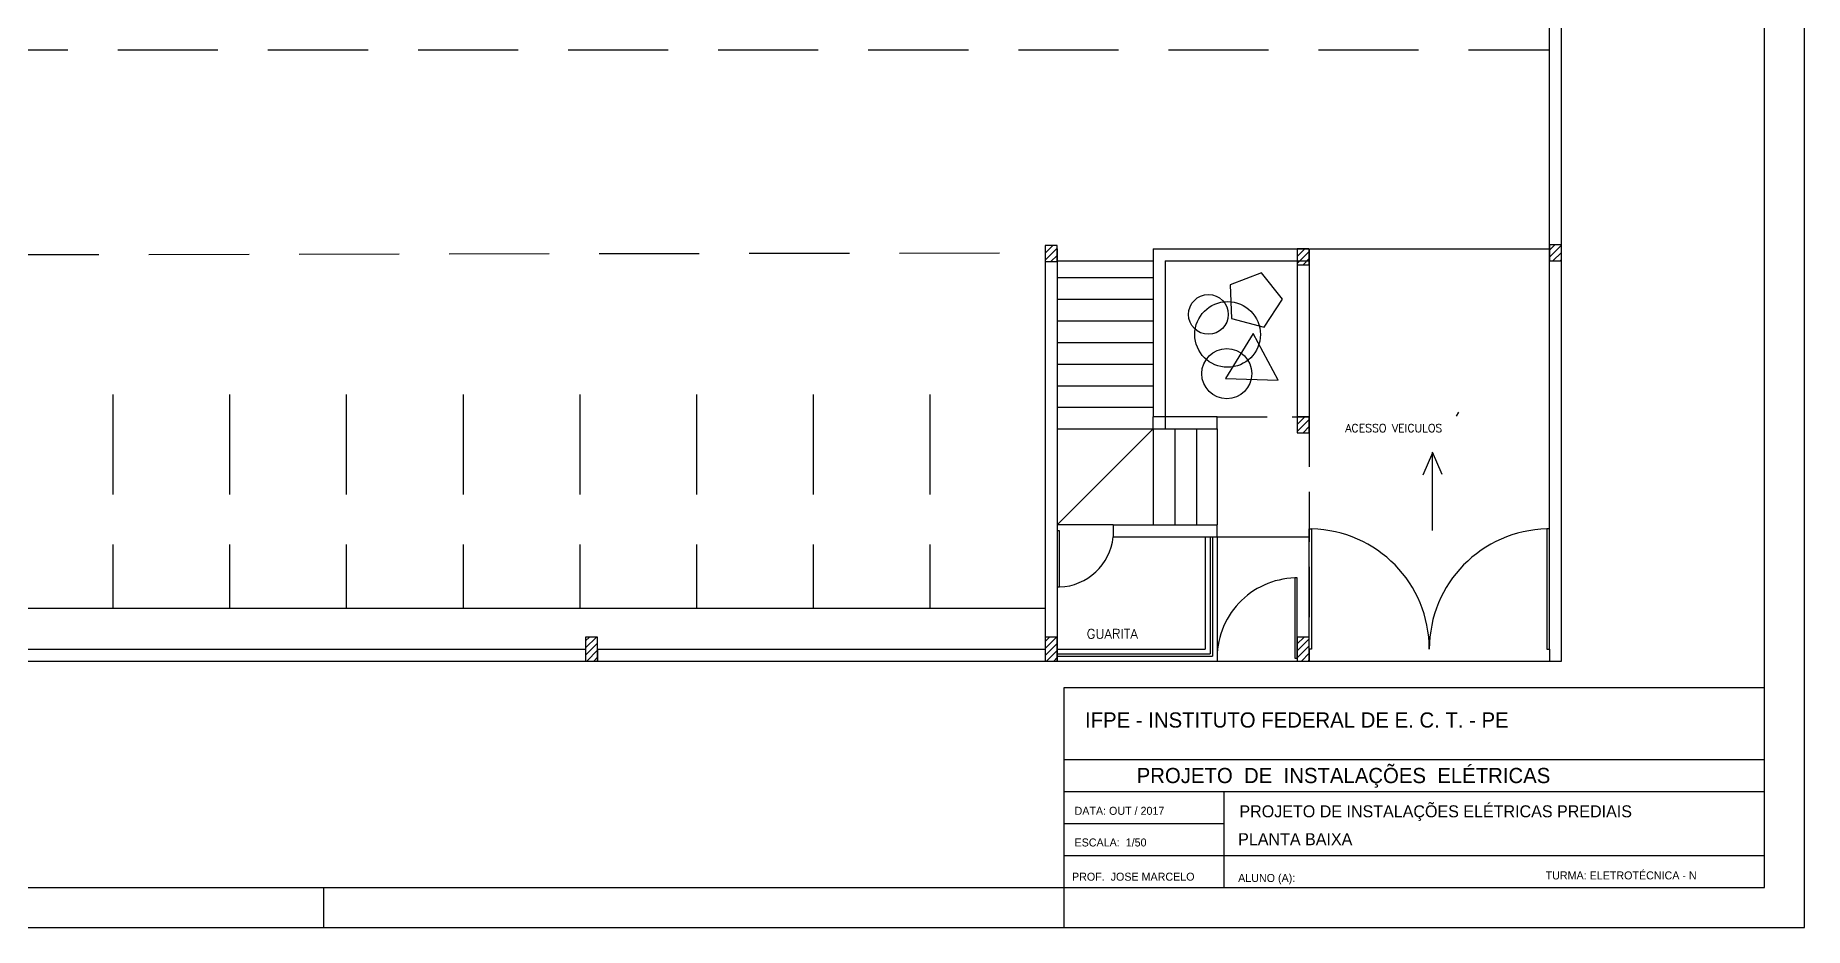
# Model space of a CAD drawing. Extents: x -175055 to -48386, y 10342 to 134050.
# Drawn here: x -161585.7 to -161143.7, y 10341.7 to 10564.6 of the extents above; entities that cross this region are included whole.
import ezdxf

# ---------------------------------------------------------------- set-up
doc = ezdxf.new("R2010")
doc.units = 0
doc.header["$LTSCALE"] = 50
doc.header["$MEASUREMENT"] = 0
doc.linetypes.add('DASHED2', pattern=[0.375, 0.25, -0.125])
doc.linetypes.add('HIDDENX2', pattern=[0.75, 0.5, -0.25])
doc.layers.get('0').update_dxf_attribs({"linetype": 'CONTINUOUS'})
doc.styles.add('ROMANS', font='romans', dxfattribs={"height": 12})

# ---------------------------------------------------------------- blocks, each defined once
blk = doc.blocks.new('*X13')
at = {"color": 0}
for p, q in [((-1323.9, -519.6), (-1314.3, -510)), ((-1323.9, -510.7), (-1323.2, -510)), ((-1323.9, -528.4), (-1308.9, -513.4)), ((-1316.7, -530), (-1308.9, -522.2))]:
    blk.add_line(p, q, dxfattribs=at)
blk = doc.blocks.new('*X14')
at = {"color": 0}
for p, q in [((-1008.9, -301.8), (-1002.1, -295)), ((-1008.9, -310.6), (-993.9, -295.6)), ((-1004.4, -315), (-993.9, -304.5)), ((-995.6, -315), (-993.9, -313.3))]:
    blk.add_line(p, q, dxfattribs=at)
blk = doc.blocks.new('*X12')
at = {"color": 0}
for p, q in [((-1323.9, -793.6), (-1315.3, -785)), ((-1323.9, -802.4), (-1308.9, -787.4)), ((-1323.9, -811.2), (-1308.9, -796.2)), ((-1318.8, -815), (-1308.9, -805.1)), ((-1310, -815), (-1308.9, -813.9))]:
    blk.add_line(p, q, dxfattribs=at)
blk = doc.blocks.new('*X11')
at = {"color": 0}
for p, q in [((-1638.9, -799.2), (-1624.7, -785)), ((-1638.9, -790.4), (-1633.5, -785)), ((-1638.9, -808), (-1623.9, -793)), ((-1637, -815), (-1623.9, -801.9)), ((-1628.2, -815), (-1623.9, -810.7))]:
    blk.add_line(p, q, dxfattribs=at)
blk = doc.blocks.new('*X10')
at = {"color": 0}
for p, q in [((-2213, -798.7), (-2199.2, -785)), ((-2213, -789.9), (-2208.1, -785)), ((-2213, -807.6), (-2198, -792.6)), ((-2211.5, -815), (-2198, -801.4)), ((-2202.7, -815), (-2198, -810.3))]:
    blk.add_line(p, q, dxfattribs=at)

msp = doc.modelspace()

# ---------------------------------------------------------------- linework, layer by layer
at = {"color": 0}
for p, q in [((-161143.67, 10341.69), (-161143.67, 11009.44)), ((-161513.67, 10341.69), (-161513.67, 10351.69)), ((-162130.09, 10341.69), (-161143.67, 10341.69))]:
    msp.add_line(p, q, dxfattribs=at)
at = {"color": 6}
for p, q in [((-161153.67, 10351.69), (-161153.67, 10999.44)), ((-161328.67, 10341.69), (-161328.67, 10401.69)), ((-161328.67, 10401.69), (-161153.67, 10401.69)), ((-162105.09, 10351.69), (-161153.67, 10351.69))]:
    msp.add_line(p, q, dxfattribs=at)
at = {"color": 5}
for p, q in [((-161207.44, 10411.29), (-161207.44, 10714.14)), ((-161204.44, 10408.29), (-161204.44, 10713.8)), ((-161333.44, 10508.29), (-161333.44, 10411.29)), ((-161330.44, 10511.29), (-161330.44, 10411.29)), ((-161330.44, 10508.29), (-161306.44, 10508.29)), ((-161306.44, 10511.29), (-161270.44, 10511.29)), ((-161306.44, 10511.29), (-161306.44, 10469.29)), ((-161303.44, 10508.29), (-161267.44, 10508.29)), ((-161303.44, 10508.29), (-161303.44, 10469.29)), ((-161270.84, 10511.29), (-161267.44, 10511.29)), ((-161270.44, 10511.29), (-161270.44, 10508.29)), ((-161270.44, 10508.29), (-161270.44, 10469.29)), ((-161267.44, 10511.29), (-161267.44, 10508.29)), ((-161267.44, 10508.29), (-161267.44, 10469.29)), ((-161267.24, 10511.29), (-161207.44, 10511.29)), ((-161330.44, 10504.09), (-161306.44, 10504.09)), ((-161330.44, 10498.69), (-161306.44, 10498.69)), ((-161330.44, 10493.29), (-161306.44, 10493.29)), ((-161330.44, 10487.89), (-161306.44, 10487.89)), ((-161330.44, 10482.49), (-161306.44, 10482.49)), ((-161330.44, 10477.09), (-161306.44, 10477.09)), ((-161330.44, 10471.69), (-161306.44, 10471.69)), ((-161306.44, 10466.29), (-161306.44, 10469.29)), ((-161290.44, 10469.29), (-161306.44, 10469.29)), ((-161303.44, 10469.29), (-161303.44, 10466.29)), ((-161290.44, 10466.29), (-161290.44, 10469.29)), ((-161230.64, 10469.49), (-161230.04, 10470.49)), ((-161330.44, 10442.29), (-161306.44, 10466.29)), ((-161330.44, 10466.29), (-161306.44, 10466.29)), ((-161306.44, 10466.29), (-161306.44, 10442.29)), ((-161306.44, 10466.29), (-161290.44, 10466.29)), ((-161301.04, 10466.29), (-161301.04, 10442.29)), ((-161295.64, 10466.29), (-161295.64, 10442.29)), ((-161290.44, 10466.29), (-161290.44, 10442.29)), ((-161236.64, 10460.29), (-161239.04, 10454.69)), ((-161234.24, 10454.89), (-161236.64, 10460.49)), ((-161236.64, 10440.89), (-161236.64, 10460.29)), ((-161316.44, 10442.29), (-161330.44, 10442.29)), ((-161316.44, 10442.29), (-161316.44, 10439.29)), ((-161316.44, 10442.29), (-161290.44, 10442.29)), ((-161290.44, 10439.29), (-161290.44, 10442.29)), ((-161316.44, 10439.29), (-161290.44, 10439.29)), ((-161293.44, 10439.29), (-161293.44, 10411.29)), ((-161292.24, 10439.29), (-161292.24, 10410.09)), ((-161291.64, 10439.29), (-161291.64, 10409.49)), ((-161290.44, 10439.29), (-161267.44, 10439.29)), ((-161290.44, 10439.29), (-161290.44, 10411.29)), ((-161653.87, 10421.53), (-161333.44, 10421.53)), ((-161648.16, 10411.29), (-161448.25, 10411.29)), ((-161445.25, 10411.29), (-161333.44, 10411.29)), ((-161445.25, 10411.29), (-161445.25, 10408.29)), ((-161330.44, 10411.29), (-161293.44, 10411.29)), ((-161330.44, 10411.29), (-161330.44, 10408.29)), ((-161290.44, 10411.29), (-161290.44, 10408.29)), ((-161267.44, 10411.29), (-161267.44, 10408.29)), ((-161207.44, 10411.29), (-161207.44, 10408.29)), ((-161770, 10408.29), (-161204.44, 10408.29)), ((-161330.44, 10410.09), (-161292.24, 10410.09)), ((-161330.44, 10409.49), (-161291.64, 10409.49)), ((-161328.67, 10383.69), (-161153.67, 10383.69)), ((-161328.67, 10375.69), (-161153.67, 10375.69)), ((-161288.67, 10351.69), (-161288.67, 10375.69)), ((-161328.67, 10367.69), (-161288.67, 10367.69)), ((-161328.67, 10359.69), (-161153.67, 10359.69))]:
    msp.add_line(p, q, dxfattribs=at)
at = {"color": 5, "linetype": 'HIDDENX2'}
for p, q in [((-161715.12, 10560.99), (-161207.61, 10560.99)), ((-161744.86, 10509.56), (-161334, 10510.29)), ((-161566.38, 10474.91), (-161566.38, 10421.53)), ((-161537.21, 10474.91), (-161537.21, 10421.53)), ((-161508.05, 10474.91), (-161508.05, 10421.53)), ((-161478.89, 10474.91), (-161478.89, 10421.53)), ((-161449.73, 10474.91), (-161449.73, 10421.53)), ((-161420.56, 10474.91), (-161420.56, 10421.53)), ((-161391.4, 10474.91), (-161391.4, 10421.53)), ((-161362.24, 10474.91), (-161362.24, 10421.53))]:
    msp.add_line(p, q, dxfattribs=at)
at = {"color": 5, "linetype": 'DASHED2'}
for p, q in [((-161290.44, 10469.29), (-161267.44, 10469.29)), ((-161267.44, 10469.29), (-161267.44, 10414.29))]:
    msp.add_line(p, q, dxfattribs=at)
at = {"color": 5}
for points in [[(-161333.44, 10512.09), (-161333.44, 10508.09), (-161330.44, 10508.09), (-161330.44, 10512.09)], [(-161270.44, 10511.29), (-161270.44, 10507.29), (-161267.44, 10507.29), (-161267.44, 10511.29)], [(-161204.44, 10508.29), (-161204.44, 10512.29), (-161207.44, 10512.29), (-161207.44, 10508.29)], [(-161287.24, 10502.29), (-161286.84, 10493.89), (-161278.73, 10491.67), (-161274.12, 10498.7), (-161279.38, 10505.26)], [(-161275.24, 10478.49), (-161281.44, 10490.09), (-161288.39, 10478.92)], [(-161270.44, 10469.29), (-161270.44, 10465.29), (-161267.44, 10465.29), (-161267.44, 10469.29)], [(-161330.44, 10440.79), (-161330.44, 10426.79), (-161329.84, 10426.79), (-161329.84, 10440.79)], [(-161267.44, 10411.29), (-161267.44, 10441.29), (-161266.84, 10441.29), (-161266.84, 10411.29)], [(-161207.44, 10411.29), (-161207.44, 10441.29), (-161208.04, 10441.29), (-161208.04, 10411.29)], [(-161270.44, 10409.04), (-161270.44, 10429.04), (-161271.04, 10429.04), (-161271.04, 10409.04)], [(-161445.25, 10408.29), (-161445.25, 10414.29), (-161448.25, 10414.29), (-161448.25, 10408.29)], [(-161330.44, 10408.29), (-161330.44, 10414.29), (-161333.44, 10414.29), (-161333.44, 10408.29)], [(-161267.44, 10408.29), (-161267.44, 10414.29), (-161270.44, 10414.29), (-161270.44, 10408.29)]]:
    msp.add_lwpolyline(points, close=True, dxfattribs=at)
for centre, radius in [((-161292.64, 10494.89), 4.97), ((-161287.84, 10489.89), 8.21), ((-161288.04, 10480.09), 6.25)]:
    msp.add_circle(centre, radius, dxfattribs=at)
for centre, radius, start, end in [((-161330.36, 10440.78), 14, 272.1305, 353.8892), ((-161267.44, 10411.29), 30, 359.9885, 88.854), ((-161207.44, 10411.29), 30, 91.146, 180.0115), ((-161270.46, 10409.05), 20, 91.6777, 182.1779)]:
    msp.add_arc(centre, radius, start, end, dxfattribs=at)

# ---------------------------------------------------------------- block references
at = {"color": 5, "xscale": 0.1999999999970896, "yscale": 0.1999999999970896, "zscale": 0.1999999999970896}
for name, p in [('*X13', (-161068.66, 10614.09)), ('*X13', (-161005.66, 10613.29)), ('*X14', (-161005.66, 10571.29)), ('*X13', (-161005.66, 10571.29)), ('*X10', (-161005.66, 10571.29)), ('*X11', (-161005.66, 10571.29)), ('*X12', (-161005.66, 10571.29))]:
    msp.add_blockref(name, p, dxfattribs=at)

# ---------------------------------------------------------------- texts
at = {"color": 5, "style": 'ROMANS'}
for s, height, p in [('ACESSO VEICULOS', 2, (-161258.44, 10465.49)), ('GUARITA', 2.4, (-161323.04, 10413.89))]:
    msp.add_text(s, height=height, dxfattribs=at).set_placement(p)
at = {"color": 3}
for s, height, p in [('IFPE - INSTITUTO FEDERAL DE E. C. T. - PE  ', 3.8, (-161323.48, 10391.66)), ('PROJETO  DE  INSTALAÇÕES  ELÉTRICAS', 3.8, (-161310.56, 10377.79)), ('PROJETO DE INSTALAÇÕES ELÉTRICAS PREDIAIS', 3, (-161284.89, 10369.24)), ('PLANTA BAIXA', 3, (-161285.21, 10362.28))]:
    msp.add_text(s, height=height, dxfattribs=at).set_placement(p)
at = {"color": 0}
for s, p in [('DATA: OUT / 2017', (-161326.09, 10369.87)), ('ESCALA:  1/50', (-161326.09, 10361.96)), ('PROF.  JOSE MARCELO', (-161326.72, 10353.41)), ('ALUNO (A):', (-161285.21, 10353.09)), ('TURMA: ELETROTÉCNICA - N', (-161208.38, 10353.73))]:
    msp.add_text(s, height=2, dxfattribs=at).set_placement(p)

doc.saveas('drawing.dxf')
